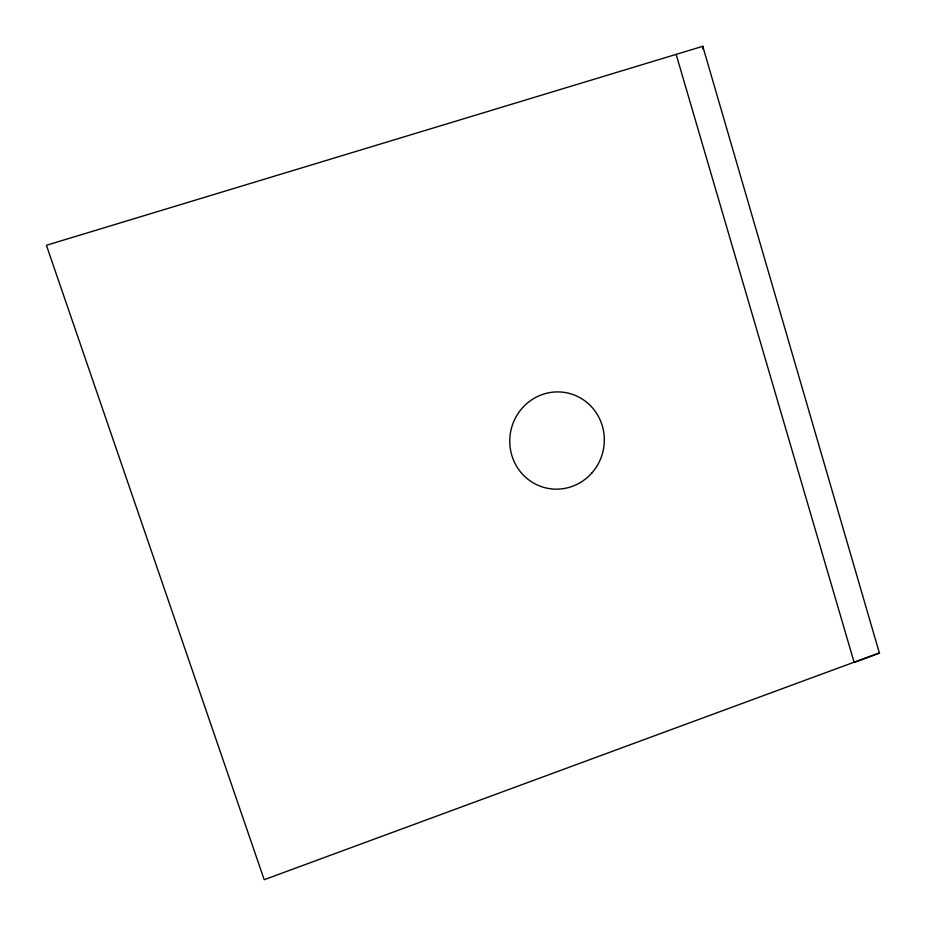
<?xml version="1.0" encoding="UTF-8"?>
<svg xmlns="http://www.w3.org/2000/svg" width="926" height="926" viewBox="0 0 926 926"><rect width="100%" height="100%" fill="white"/><g stroke="black" fill="none" stroke-linecap="round" stroke-linejoin="round"><path stroke-width="1.39" d="M855.034 662.183L879.584 653.143M879.492 652.83L264.199 879.7L46.416 245.286L702.776 46.3L879.434 653.212M676.13 54.379L854.189 662.495M702.776 46.3L703.065 49.171M591.726 473.128A48.684 47.214 -77.7 0 0 567.545 392.994A48.684 47.214 -77.7 0 0 511.858 455.465A48.684 47.214 -77.7 0 0 591.726 473.128"/></g></svg>
